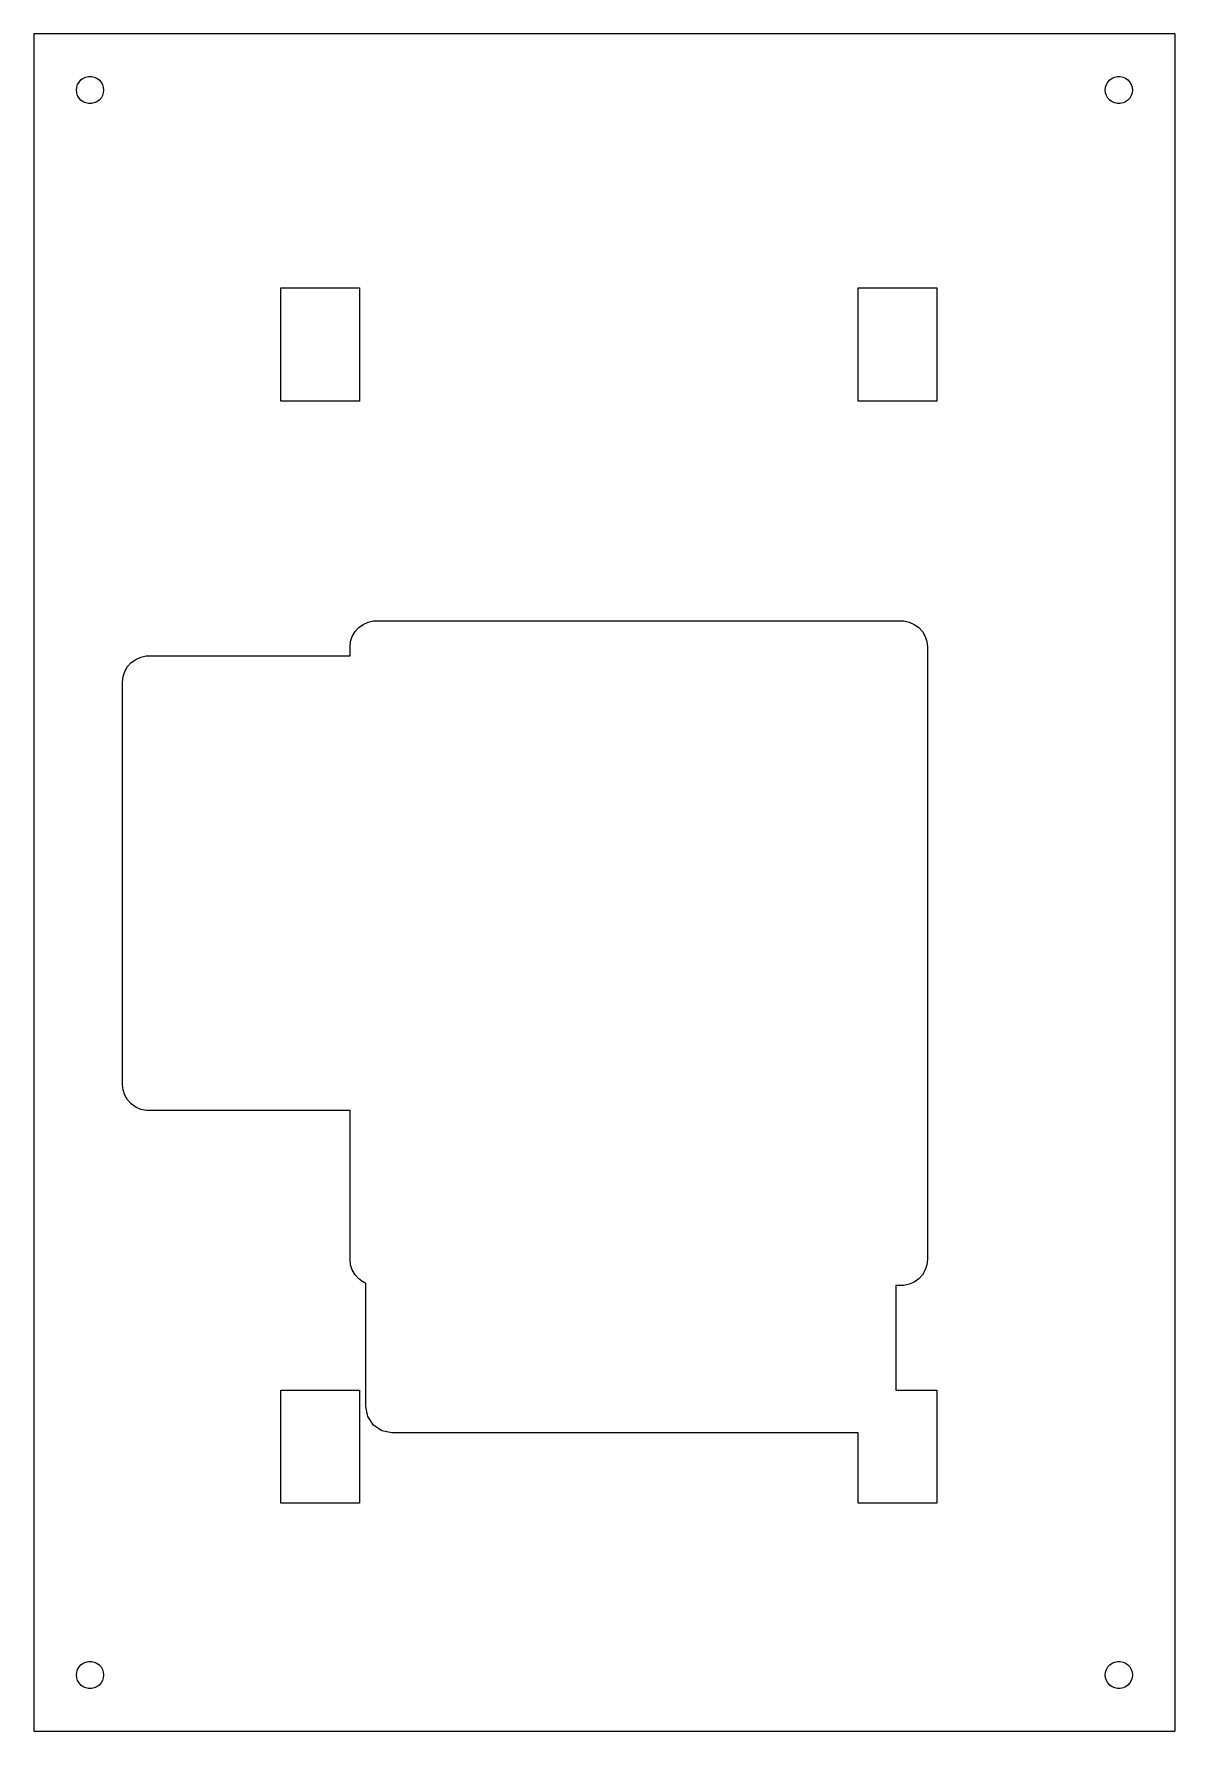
# Model space of a CAD drawing. Header units: metres. Extents: x -65 to 65, y -97 to 97.
import ezdxf

# ---------------------------------------------------------------- set-up
doc = ezdxf.new("R2010")
doc.units = ezdxf.units.M

msp = doc.modelspace()

# ---------------------------------------------------------------- linework, layer by layer
for p, q in [((65.19, 97.0173), (-65.21, 97.0173)), ((-65.21, 97.0173), (-65.21, -97.0173)), ((65.22, 97), (65.19, 97.0173)), ((65.22, -97), (65.22, 97)), ((-60.3161, 90.9223), (-60.216, 91.2304)), ((-60.216, 91.2304), (-60.054, 91.5111)), ((-60.054, 91.5111), (-59.8372, 91.7519)), ((-59.8372, 91.7519), (-59.575, 91.9423)), ((-59.575, 91.9423), (-59.279, 92.0741)), ((-59.279, 92.0741), (-58.962, 92.1415)), ((-58.962, 92.1415), (-58.638, 92.1415)), ((-58.638, 92.1415), (-58.321, 92.0741)), ((-58.321, 92.0741), (-58.025, 91.9423)), ((-58.025, 91.9423), (-57.7628, 91.7519)), ((-57.7628, 91.7519), (-57.546, 91.5111)), ((-57.546, 91.5111), (-57.384, 91.2304)), ((-57.384, 91.2304), (-57.2839, 90.9223)), ((57.2839, 90.9223), (57.384, 91.2304)), ((57.384, 91.2304), (57.546, 91.5111)), ((57.546, 91.5111), (57.7628, 91.7519)), ((57.7628, 91.7519), (58.025, 91.9423)), ((58.025, 91.9423), (58.321, 92.0741)), ((58.321, 92.0741), (58.638, 92.1415)), ((58.638, 92.1415), (58.962, 92.1415)), ((58.962, 92.1415), (59.279, 92.0741)), ((59.279, 92.0741), (59.575, 91.9423)), ((59.575, 91.9423), (59.8372, 91.7519)), ((59.8372, 91.7519), (60.054, 91.5111)), ((60.054, 91.5111), (60.216, 91.2304)), ((60.216, 91.2304), (60.3161, 90.9223)), ((-60.35, 90.6), (-60.3161, 90.9223)), ((-60.3161, 90.2777), (-60.35, 90.6)), ((-60.216, 89.9696), (-60.3161, 90.2777)), ((-60.054, 89.6889), (-60.216, 89.9696)), ((-59.8372, 89.4481), (-60.054, 89.6889)), ((-59.575, 89.2577), (-59.8372, 89.4481)), ((-59.279, 89.1259), (-59.575, 89.2577)), ((-58.025, 89.2577), (-58.321, 89.1259)), ((-57.7628, 89.4481), (-58.025, 89.2577)), ((-57.546, 89.6889), (-57.7628, 89.4481)), ((-57.384, 89.9696), (-57.546, 89.6889)), ((-57.2839, 90.2777), (-57.384, 89.9696)), ((-57.2839, 90.9223), (-57.25, 90.6)), ((-57.25, 90.6), (-57.2839, 90.2777)), ((57.25, 90.6), (57.2839, 90.9223)), ((57.2839, 90.2777), (57.25, 90.6)), ((57.384, 89.9696), (57.2839, 90.2777)), ((57.546, 89.6889), (57.384, 89.9696)), ((57.7628, 89.4481), (57.546, 89.6889)), ((58.025, 89.2577), (57.7628, 89.4481)), ((58.321, 89.1259), (58.025, 89.2577)), ((59.575, 89.2577), (59.279, 89.1259)), ((59.8372, 89.4481), (59.575, 89.2577)), ((60.054, 89.6889), (59.8372, 89.4481)), ((60.216, 89.9696), (60.054, 89.6889)), ((60.3161, 90.2777), (60.216, 89.9696)), ((60.3161, 90.9223), (60.35, 90.6)), ((60.35, 90.6), (60.3161, 90.2777)), ((-58.962, 89.0585), (-59.279, 89.1259)), ((-58.638, 89.0585), (-58.962, 89.0585)), ((-58.321, 89.1259), (-58.638, 89.0585)), ((58.638, 89.0585), (58.321, 89.1259)), ((58.962, 89.0585), (58.638, 89.0585)), ((59.279, 89.1259), (58.962, 89.0585)), ((-37, 55.025), (-37, 67.975)), ((-37, 67.975), (-28, 67.975)), ((-28, 67.975), (-28, 55.025)), ((29, 55.025), (29, 67.975)), ((29, 67.975), (38, 67.975)), ((38, 67.975), (38, 55.025)), ((-28, 55.025), (-37, 55.025)), ((38, 55.025), (29, 55.025)), ((-28.5104, 28.68), (-28.0907, 29.1461)), ((-28.0907, 29.1461), (-27.5833, 29.5147)), ((-27.5833, 29.5147), (-27.0104, 29.7698)), ((-27.0104, 29.7698), (-26.3969, 29.9002)), ((-26.3969, 29.9002), (-24.3743, 29.9002)), ((-24.3743, 29.9002), (-24.2917, 29.9167)), ((-24.2917, 29.9167), (30.2917, 29.9167)), ((30.2917, 29.9167), (30.3743, 29.9002)), ((30.3743, 29.9002), (34.2303, 29.9002)), ((34.2303, 29.9002), (34.8437, 29.7698)), ((34.8437, 29.7698), (35.4167, 29.5147)), ((35.4167, 29.5147), (35.9241, 29.1461)), ((35.9241, 29.1461), (36.3437, 28.68)), ((-29.0833, 26.9167), (-29.0178, 27.5404)), ((-29.0178, 27.5404), (-28.824, 28.1369)), ((-28.824, 28.1369), (-28.5104, 28.68)), ((36.3437, 28.68), (36.6573, 28.1369)), ((36.6573, 28.1369), (36.8511, 27.5404)), ((36.8511, 27.5404), (36.9167, 26.9167)), ((-54.0907, 25.1461), (-53.5833, 25.5147)), ((-53.5833, 25.5147), (-53.0104, 25.7698)), ((-53.0104, 25.7698), (-52.3969, 25.9002)), ((-52.3969, 25.9002), (-29.0833, 25.9002)), ((-29.0833, 25.9002), (-29.0833, 26.9167)), ((36.9167, 26.9167), (36.9167, -43.0833)), ((-55.0833, 22.9167), (-55.0178, 23.5404)), ((-55.0178, 23.5404), (-54.824, 24.1369)), ((-54.824, 24.1369), (-54.5104, 24.68)), ((-54.5104, 24.68), (-54.0907, 25.1461)), ((-55.0833, -23.0833), (-55.0833, 22.9167)), ((-55.0178, -23.7071), (-55.0833, -23.0833)), ((-54.824, -24.3035), (-55.0178, -23.7071)), ((-54.5104, -24.8467), (-54.824, -24.3035)), ((-54.0907, -25.3128), (-54.5104, -24.8467)), ((-53.5833, -25.6814), (-54.0907, -25.3128)), ((-53.0104, -25.9365), (-53.5833, -25.6814)), ((-52.3969, -26.0669), (-53.0104, -25.9365)), ((-29.0833, -26.0669), (-52.3969, -26.0669)), ((-29.0833, -43.0833), (-29.0833, -26.0669)), ((-29.0178, -43.7071), (-29.0833, -43.0833)), ((-28.824, -44.3035), (-29.0178, -43.7071)), ((-28.5104, -44.8467), (-28.824, -44.3035)), ((36.6573, -44.3035), (36.3437, -44.8467)), ((36.8511, -43.7071), (36.6573, -44.3035)), ((36.9167, -43.0833), (36.8511, -43.7071)), ((-28.0907, -45.3128), (-28.5104, -44.8467)), ((-27.5833, -45.6814), (-28.0907, -45.3128)), ((-27.2917, -45.8113), (-27.5833, -45.6814)), ((-27.2917, -59.9167), (-27.2917, -45.8113)), ((34.2303, -46.0669), (33.2917, -46.0669)), ((33.2917, -46.0669), (33.2917, -58.025)), ((34.8437, -45.9365), (34.2303, -46.0669)), ((35.4167, -45.6814), (34.8437, -45.9365)), ((35.9241, -45.3128), (35.4167, -45.6814)), ((36.3437, -44.8467), (35.9241, -45.3128)), ((-37, -70.975), (-37, -58.025)), ((-37, -58.025), (-28, -58.025)), ((-28, -58.025), (-28, -70.975)), ((33.2917, -58.025), (38, -58.025)), ((38, -58.025), (38, -70.975)), ((-27.0633, -61.0647), (-27.2917, -59.9167)), ((-26.413, -62.038), (-27.0633, -61.0647)), ((-25.4397, -62.6883), (-26.413, -62.038)), ((-24.2917, -62.9167), (-25.4397, -62.6883)), ((29, -62.9167), (-24.2917, -62.9167)), ((29, -70.975), (29, -62.9167)), ((-28, -70.975), (-37, -70.975)), ((38, -70.975), (29, -70.975)), ((-59.575, -89.2577), (-59.279, -89.1259)), ((-59.279, -89.1259), (-58.962, -89.0585)), ((-58.962, -89.0585), (-58.638, -89.0585)), ((-58.638, -89.0585), (-58.321, -89.1259)), ((-58.321, -89.1259), (-58.025, -89.2577)), ((58.025, -89.2577), (58.321, -89.1259)), ((58.321, -89.1259), (58.638, -89.0585)), ((58.638, -89.0585), (58.962, -89.0585)), ((58.962, -89.0585), (59.279, -89.1259)), ((59.279, -89.1259), (59.575, -89.2577)), ((-60.35, -90.6), (-60.3161, -90.2777)), ((-60.3161, -90.9223), (-60.35, -90.6)), ((-60.3161, -90.2777), (-60.216, -89.9696)), ((-60.216, -91.2304), (-60.3161, -90.9223)), ((-60.216, -89.9696), (-60.054, -89.6889)), ((-60.054, -89.6889), (-59.8372, -89.4481)), ((-59.8372, -89.4481), (-59.575, -89.2577)), ((-58.025, -89.2577), (-57.7628, -89.4481)), ((-57.7628, -89.4481), (-57.546, -89.6889)), ((-57.546, -89.6889), (-57.384, -89.9696)), ((-57.384, -89.9696), (-57.2839, -90.2777)), ((-57.2839, -90.9223), (-57.384, -91.2304)), ((-57.2839, -90.2777), (-57.25, -90.6)), ((-57.25, -90.6), (-57.2839, -90.9223)), ((57.25, -90.6), (57.2839, -90.2777)), ((57.2839, -90.9223), (57.25, -90.6)), ((57.2839, -90.2777), (57.384, -89.9696)), ((57.384, -91.2304), (57.2839, -90.9223)), ((57.384, -89.9696), (57.546, -89.6889)), ((57.546, -89.6889), (57.7628, -89.4481)), ((57.7628, -89.4481), (58.025, -89.2577)), ((59.575, -89.2577), (59.8372, -89.4481)), ((59.8372, -89.4481), (60.054, -89.6889)), ((60.054, -89.6889), (60.216, -89.9696)), ((60.216, -89.9696), (60.3161, -90.2777)), ((60.3161, -90.9223), (60.216, -91.2304)), ((60.3161, -90.2777), (60.35, -90.6)), ((60.35, -90.6), (60.3161, -90.9223)), ((-60.054, -91.5111), (-60.216, -91.2304)), ((-59.8372, -91.7519), (-60.054, -91.5111)), ((-59.575, -91.9423), (-59.8372, -91.7519)), ((-59.279, -92.0741), (-59.575, -91.9423)), ((-58.962, -92.1415), (-59.279, -92.0741)), ((-58.638, -92.1415), (-58.962, -92.1415)), ((-58.321, -92.0741), (-58.638, -92.1415)), ((-58.025, -91.9423), (-58.321, -92.0741)), ((-57.7628, -91.7519), (-58.025, -91.9423)), ((-57.546, -91.5111), (-57.7628, -91.7519)), ((-57.384, -91.2304), (-57.546, -91.5111)), ((57.546, -91.5111), (57.384, -91.2304)), ((57.7628, -91.7519), (57.546, -91.5111)), ((58.025, -91.9423), (57.7628, -91.7519)), ((58.321, -92.0741), (58.025, -91.9423)), ((58.638, -92.1415), (58.321, -92.0741)), ((58.962, -92.1415), (58.638, -92.1415)), ((59.279, -92.0741), (58.962, -92.1415)), ((59.575, -91.9423), (59.279, -92.0741)), ((59.8372, -91.7519), (59.575, -91.9423)), ((60.054, -91.5111), (59.8372, -91.7519)), ((60.216, -91.2304), (60.054, -91.5111)), ((-65.21, -97.0173), (65.19, -97.0173)), ((65.19, -97.0173), (65.22, -97))]:
    msp.add_line(p, q)

doc.saveas('drawing.dxf')
